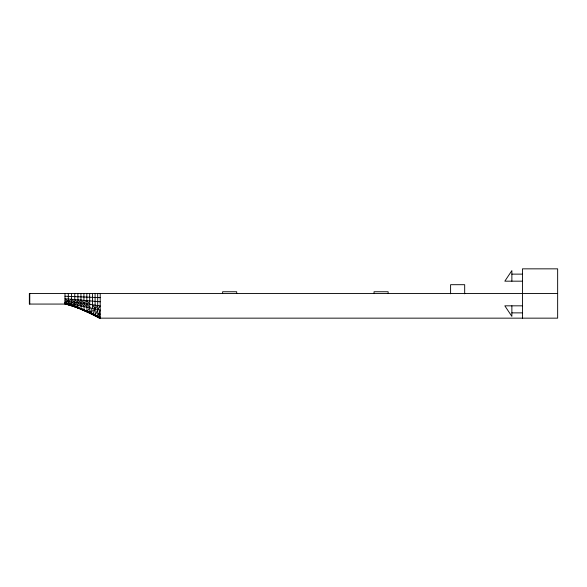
<?xml version="1.0" encoding="UTF-8"?>
<svg xmlns="http://www.w3.org/2000/svg" width="587" height="587" viewBox="0 0 587 587"><rect width="100%" height="100%" fill="white"/><g stroke="black" fill="none" stroke-linecap="round" stroke-linejoin="round"><path stroke-width="0.88" d="M86.825 293.5L86.935 311.704L100.201 318.154L100.201 293.5M83.912 293.5L84.029 310.406L90.523 312.68M100.201 301.813L71.585 299.289L68.334 301.388L64.988 302.65L91.91 313.392L81.043 309.107L80.933 293.5M77.88 293.5L77.976 307.815L83.706 309.789M79.693 308.285L74.835 306.517L74.754 293.5M71.621 305.225L71.563 293.5M68.341 303.934L77.279 307.148L68.341 303.934L68.305 293.5M79.487 308.19L68.085 304.77L66.661 303.296L64.988 303.706L77.264 307.133M82.041 309.305L70.741 305.556L68.496 304.264M73.793 306.436L70.447 304.88L76.86 307.148L67.674 304.426L70.741 305.556M74.233 306.143L66.661 303.296L71.174 305.24M94.28 314.977L99.783 318.154L557.65 318.154L557.65 268.846L522.437 268.846L522.437 318.154M98.22 316.716L100.201 318.154L94.72 314.896L100.201 318.154L98.961 313.465L100.201 314.126M94.705 314.977L100.201 318.154L95.153 315.579L95.094 293.5M92.768 313.95L87.94 312.093L97.104 316.312L99.783 318.154L86.509 311.704L72.003 305.548M93.186 313.95L88.358 312.093L97.486 316.488L96.121 315.579M92.497 314.294L95.175 308.835L97.713 305.541L97.691 293.5M64.988 300.97L84 303.464L86.861 300.551L89.738 304.301L89.76 312.996L93.113 314.045M511.871 274.129L522.437 274.129M522.437 281.173L504.827 281.173L511.871 270.607L511.871 281.173M557.65 293.5L29.35 293.5L29.35 304.066L64.988 304.066L64.988 293.5M522.437 305.827L504.827 305.827L511.871 316.393L511.871 305.827M511.871 312.871L522.437 312.871M64.988 296.237L100.201 297.66M80.969 300.045L84 303.464L100.201 305.952L97.735 309.444L95.153 315.579L97.53 316.312M64.988 302.65L100.201 310.061L97.721 316.87L97.713 305.541M68.085 304.77L64.563 303.706L66.896 304.249M86.509 311.704L90.105 312.68M89.143 312.365L87.544 311.902L93.546 314.566M80.5 308.579L82.547 309.18M80.074 308.579L82.121 309.18M81.043 309.107L85.306 310.384M84.888 310.384L80.617 309.107L91.484 313.392L83.603 310.406M97.104 316.312L94.734 315.579L99.783 318.154L97.794 316.716M74.835 306.517L78.709 307.727M77.513 307.485L74.417 306.517L79.267 308.285M89.334 312.996L92.695 314.045M76.86 307.148L70.447 304.88M77.557 307.815L83.281 309.789M80.236 308.454L82.459 309.305M83.2 309.591L85.401 310.508M82.782 309.591L84.976 310.508M89.745 312.467L91.888 313.502M89.319 312.467L91.462 313.502M92.592 313.876L94.001 314.61L86.935 311.704L89.789 307.603L86.905 303.883M68.349 303.266L71.541 305.189M96.378 315.982L99.783 318.154L97.992 316.877M98.183 316.819L100.201 318.154L98.418 316.877M97.758 316.819L99.783 318.154M71.643 303.883L64.988 298.783L71.585 299.289L78.012 305.123M71.614 301.799L74.865 304.506M74.784 299.539L81.079 305.746M77.91 299.796L84.066 306.363M84 303.464L86.971 306.986M92.482 304.712L95.175 308.835L89.76 312.996L92.526 308.219L92.416 293.5M86.157 310.633L86.472 311.249M85.739 310.633L86.054 311.249M89.738 304.301L89.657 293.5M464.684 293.786L464.684 284.695L450.596 284.695L450.596 293.786M388.132 293.5L388.132 291.739L374.044 291.739L374.044 293.5M236.7 293.5L236.7 291.739L222.62 291.739L222.62 293.5M29.768 293.5L29.768 304.066M100.201 318.154L98.198 316.775L100.201 318.154"/></g></svg>
